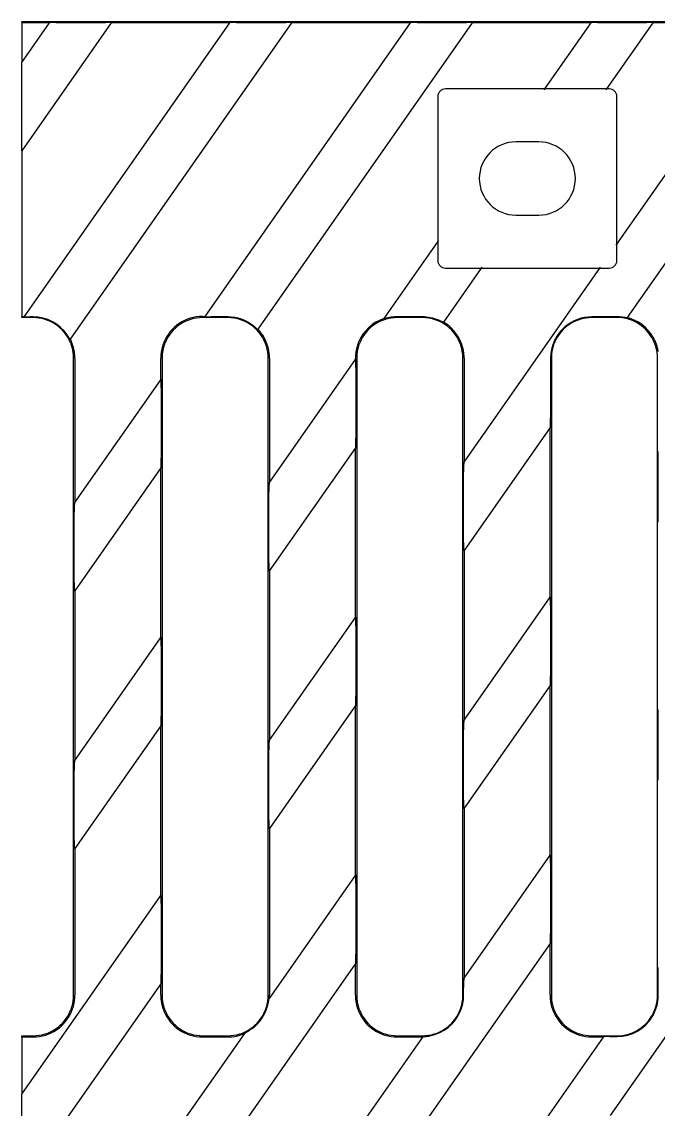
# Model space of a CAD drawing. Header units: millimetres. Extents: x 29006 to 29645, y 5570 to 5801.
# Drawn here: x 29502.1 to 29514.69, y 5740.38 to 5761.89 of the extents above; entities that cross this region are included whole.
import ezdxf

# ---------------------------------------------------------------- set-up
doc = ezdxf.new("R2010")
doc.units = ezdxf.units.MM

msp = doc.modelspace()

# ---------------------------------------------------------------- linework, layer by layer
at = {"color": 0}
for p, q in [((29502.103, 5761.862), (29502.103, 5761.887)), ((29552.103, 5761.887), (29502.103, 5761.887)), ((29502.103, 5761.862), (29502.103, 5761.081)), ((29503.87, 5761.862), (29502.103, 5759.337)), ((29502.103, 5761.081), (29502.65, 5761.862)), ((29502.65, 5761.862), (29502.103, 5761.862)), ((29502.159, 5756.061), (29506.221, 5761.862)), ((29502.65, 5761.862), (29502.655, 5761.869)), ((29502.779, 5761.873), (29503.756, 5761.873)), ((29507.441, 5761.862), (29503.063, 5755.609)), ((29503.875, 5761.869), (29503.87, 5761.862)), ((29506.221, 5761.862), (29503.87, 5761.862)), ((29505.73, 5756.061), (29509.792, 5761.862)), ((29506.221, 5761.862), (29506.226, 5761.869)), ((29506.35, 5761.873), (29507.327, 5761.873)), ((29511.012, 5761.862), (29506.773, 5755.807)), ((29507.446, 5761.869), (29507.441, 5761.862)), ((29509.792, 5761.862), (29507.441, 5761.862)), ((29509.792, 5761.862), (29509.797, 5761.869)), ((29509.921, 5761.873), (29510.898, 5761.873)), ((29511.017, 5761.869), (29511.012, 5761.862)), ((29513.363, 5761.862), (29511.012, 5761.862)), ((29512.449, 5760.557), (29513.363, 5761.862)), ((29513.363, 5761.862), (29513.368, 5761.869)), ((29513.492, 5761.873), (29514.469, 5761.873)), ((29514.583, 5761.862), (29513.67, 5760.557)), ((29513.873, 5757.491), (29516.934, 5761.862)), ((29514.588, 5761.869), (29514.583, 5761.862)), ((29516.934, 5761.862), (29514.583, 5761.862)), ((29502.103, 5760.907), (29502.103, 5761.081)), ((29502.103, 5759.512), (29502.103, 5760.907)), ((29510.332, 5760.408), (29510.332, 5757.633)), ((29511.159, 5760.557), (29510.481, 5760.557)), ((29513.724, 5760.557), (29511.159, 5760.557)), ((29512.437, 5760.54), (29512.449, 5760.557)), ((29513.67, 5760.557), (29513.657, 5760.54)), ((29513.873, 5757.165), (29513.873, 5760.408)), ((29516.676, 5759.75), (29514.076, 5756.037)), ((29502.103, 5759.337), (29502.103, 5759.512)), ((29512.328, 5759.512), (29511.878, 5759.512)), ((29502.103, 5759.337), (29502.103, 5756.061)), ((29511.878, 5758.062), (29512.328, 5758.062)), ((29510.332, 5757.633), (29510.332, 5757.165)), ((29510.332, 5757.534), (29510.35, 5757.559)), ((29509.272, 5756.021), (29510.332, 5757.534)), ((29513.856, 5757.466), (29513.873, 5757.491)), ((29511.19, 5757.016), (29510.443, 5755.949)), ((29510.481, 5757.016), (29513.724, 5757.016)), ((29510.852, 5753.177), (29513.54, 5757.016)), ((29511.202, 5757.034), (29511.19, 5757.016)), ((29513.54, 5757.016), (29513.553, 5757.034)), ((29502.103, 5756.037), (29502.103, 5756.061)), ((29502.103, 5756.061), (29502.159, 5756.061)), ((29502.154, 5756.054), (29502.159, 5756.061)), ((29502.328, 5756.051), (29502.273, 5756.051)), ((29505.678, 5756.061), (29505.73, 5756.061)), ((29505.725, 5756.054), (29505.73, 5756.061)), ((29506.178, 5756.051), (29505.844, 5756.051)), ((29510.028, 5756.051), (29509.528, 5756.051)), ((29513.878, 5756.051), (29513.378, 5756.051)), ((29502.328, 5756.037), (29502.103, 5756.037)), ((29506.178, 5756.037), (29505.678, 5756.037)), ((29509.266, 5756.011), (29509.272, 5756.021)), ((29510.028, 5756.037), (29509.528, 5756.037)), ((29510.443, 5755.949), (29510.439, 5755.943)), ((29513.878, 5756.037), (29513.378, 5756.037)), ((29514.076, 5756.037), (29514.071, 5756.031)), ((29506.773, 5755.807), (29506.769, 5755.801)), ((29503.063, 5755.609), (29503.059, 5755.603)), ((29503.128, 5742.637), (29503.128, 5755.237)), ((29503.152, 5755.237), (29503.152, 5752.38)), ((29504.853, 5754.809), (29504.853, 5755.237)), ((29504.878, 5755.237), (29504.878, 5742.637)), ((29506.978, 5742.637), (29506.978, 5755.237)), ((29507.002, 5755.237), (29507.002, 5752.779)), ((29507.002, 5752.779), (29508.703, 5755.207)), ((29508.703, 5755.207), (29508.703, 5755.237)), ((29508.703, 5755.207), (29508.71, 5755.217)), ((29508.728, 5755.237), (29508.728, 5742.637)), ((29510.828, 5742.637), (29510.828, 5755.237)), ((29510.852, 5755.237), (29510.852, 5753.177)), ((29512.563, 5755.237), (29512.563, 5754.052)), ((29512.578, 5755.237), (29512.578, 5742.637)), ((29514.678, 5742.637), (29514.678, 5755.237)), ((29508.713, 5755.048), (29508.713, 5753.653)), ((29503.152, 5752.38), (29504.853, 5754.809)), ((29504.853, 5754.809), (29504.86, 5754.819)), ((29504.863, 5754.65), (29504.863, 5753.255)), ((29512.553, 5753.862), (29510.852, 5751.434)), ((29512.56, 5753.872), (29512.553, 5753.862)), ((29512.553, 5750.506), (29512.553, 5753.862)), ((29508.71, 5753.474), (29508.703, 5753.464)), ((29508.703, 5753.464), (29507.002, 5751.035)), ((29508.703, 5750.108), (29508.703, 5753.464)), ((29514.692, 5751.992), (29514.692, 5753.387)), ((29504.853, 5753.066), (29503.152, 5750.637)), ((29504.86, 5753.076), (29504.853, 5753.066)), ((29504.853, 5749.709), (29504.853, 5753.066)), ((29510.845, 5753.167), (29510.852, 5753.177)), ((29510.842, 5751.593), (29510.842, 5752.988)), ((29506.995, 5752.769), (29507.002, 5752.779)), ((29506.992, 5751.195), (29506.992, 5752.589)), ((29503.142, 5750.796), (29503.142, 5752.191)), ((29503.145, 5752.37), (29503.152, 5752.38)), ((29510.852, 5751.434), (29510.845, 5751.424)), ((29510.852, 5751.434), (29510.852, 5748.077)), ((29507.002, 5751.035), (29506.995, 5751.025)), ((29507.002, 5751.035), (29507.002, 5747.679)), ((29503.152, 5750.637), (29503.145, 5750.627)), ((29503.152, 5750.637), (29503.152, 5747.28)), ((29510.852, 5748.077), (29512.553, 5750.506)), ((29512.553, 5750.506), (29512.56, 5750.516)), ((29512.563, 5750.347), (29512.563, 5748.952)), ((29507.002, 5747.679), (29508.703, 5750.108)), ((29508.703, 5750.108), (29508.71, 5750.118)), ((29508.713, 5749.948), (29508.713, 5748.553)), ((29503.152, 5747.28), (29504.853, 5749.709)), ((29504.853, 5749.709), (29504.86, 5749.719)), ((29504.863, 5749.55), (29504.863, 5748.155)), ((29512.553, 5748.763), (29510.852, 5746.334)), ((29512.56, 5748.773), (29512.553, 5748.763)), ((29512.553, 5745.406), (29512.553, 5748.763)), ((29508.703, 5748.364), (29507.002, 5745.935)), ((29508.71, 5748.374), (29508.703, 5748.364)), ((29508.703, 5745.008), (29508.703, 5748.364)), ((29514.692, 5746.892), (29514.692, 5748.287)), ((29504.853, 5747.966), (29503.152, 5745.537)), ((29504.86, 5747.976), (29504.853, 5747.966)), ((29504.853, 5744.609), (29504.853, 5747.966)), ((29510.842, 5746.493), (29510.842, 5747.888)), ((29510.845, 5748.067), (29510.852, 5748.077)), ((29506.995, 5747.669), (29507.002, 5747.679)), ((29506.992, 5746.095), (29506.992, 5747.489)), ((29503.145, 5747.27), (29503.152, 5747.28)), ((29503.142, 5745.696), (29503.142, 5747.091)), ((29510.852, 5746.334), (29510.845, 5746.324)), ((29510.852, 5746.334), (29510.852, 5742.977)), ((29507.002, 5745.935), (29506.995, 5745.925)), ((29507.002, 5745.935), (29507.002, 5742.637)), ((29503.152, 5745.537), (29503.145, 5745.527)), ((29503.152, 5745.537), (29503.152, 5742.637)), ((29510.852, 5742.977), (29512.553, 5745.406)), ((29512.553, 5745.406), (29512.56, 5745.416)), ((29512.563, 5745.247), (29512.563, 5743.852)), ((29507, 5742.576), (29508.703, 5745.008)), ((29508.703, 5745.008), (29508.71, 5745.018)), ((29508.713, 5744.848), (29508.713, 5743.453)), ((29502.103, 5740.681), (29504.853, 5744.609)), ((29504.853, 5744.609), (29504.86, 5744.619)), ((29504.863, 5744.45), (29504.863, 5743.055)), ((29516.402, 5744.06), (29513.742, 5740.261)), ((29512.553, 5743.663), (29510.163, 5740.25)), ((29512.56, 5743.673), (29512.553, 5743.663)), ((29512.553, 5742.637), (29512.553, 5743.663)), ((29508.703, 5743.264), (29506.541, 5740.177)), ((29508.71, 5743.274), (29508.703, 5743.264)), ((29508.703, 5742.637), (29508.703, 5743.264)), ((29514.692, 5742.637), (29514.692, 5743.187)), ((29510.845, 5742.967), (29510.852, 5742.977)), ((29504.853, 5742.866), (29502.88, 5740.048)), ((29504.86, 5742.876), (29504.853, 5742.866)), ((29504.853, 5742.637), (29504.853, 5742.866)), ((29510.842, 5742.637), (29510.842, 5742.788)), ((29506.992, 5742.564), (29507, 5742.576)), ((29505.323, 5740.181), (29506.517, 5741.885)), ((29506.517, 5741.885), (29506.524, 5741.896)), ((29502.103, 5741.812), (29502.103, 5741.837)), ((29502.103, 5741.837), (29502.328, 5741.837)), ((29502.103, 5741.812), (29502.103, 5740.681)), ((29502.328, 5741.812), (29502.103, 5741.812)), ((29505.678, 5741.837), (29506.178, 5741.837)), ((29506.178, 5741.812), (29505.678, 5741.812)), ((29507.002, 5737.479), (29510.037, 5741.812)), ((29509.528, 5741.837), (29510.028, 5741.837)), ((29510.028, 5741.812), (29509.528, 5741.812)), ((29510.037, 5741.812), (29510.042, 5741.819)), ((29510.852, 5737.877), (29513.608, 5741.812)), ((29513.378, 5741.837), (29513.878, 5741.837)), ((29513.608, 5741.812), (29513.378, 5741.812)), ((29513.608, 5741.812), (29513.612, 5741.819)), ((29513.737, 5741.823), (29513.878, 5741.823)), ((29502.103, 5740.507), (29502.103, 5740.681)), ((29502.103, 5740.251), (29502.103, 5740.507))]:
    msp.add_line(p, q, dxfattribs=at)
at = {"color": 0, "flags": 128}
for points in [[(29506.769, 5755.801), (29506.768, 5755.801), (29506.768, 5755.802), (29506.767, 5755.802), (29506.766, 5755.803), (29506.764, 5755.804), (29506.762, 5755.806), (29506.76, 5755.808), (29506.758, 5755.81), (29506.755, 5755.812), (29506.753, 5755.815), (29506.749, 5755.818), (29506.746, 5755.821), (29506.743, 5755.824), (29506.739, 5755.827), (29506.735, 5755.831), (29506.731, 5755.834), (29506.726, 5755.838), (29506.722, 5755.842), (29506.717, 5755.846), (29506.712, 5755.851), (29506.707, 5755.855), (29506.702, 5755.859), (29506.697, 5755.863), (29506.693, 5755.867)], [(29509.409, 5756.042), (29509.402, 5756.041), (29509.394, 5756.04), (29509.385, 5756.038), (29509.377, 5756.037), (29509.369, 5756.035), (29509.361, 5756.034), (29509.353, 5756.032), (29509.345, 5756.03), (29509.338, 5756.029), (29509.33, 5756.027), (29509.323, 5756.025), (29509.316, 5756.024), (29509.31, 5756.022), (29509.303, 5756.02), (29509.297, 5756.019), (29509.291, 5756.017), (29509.286, 5756.016), (29509.281, 5756.014), (29509.276, 5756.013), (29509.272, 5756.012), (29509.269, 5756.011), (29509.267, 5756.011), (29509.266, 5756.011), (29509.266, 5756.011)], [(29510.439, 5755.943), (29510.439, 5755.943), (29510.438, 5755.943), (29510.437, 5755.944), (29510.435, 5755.944), (29510.434, 5755.945), (29510.431, 5755.946), (29510.429, 5755.947), (29510.426, 5755.948), (29510.423, 5755.95), (29510.419, 5755.952), (29510.415, 5755.954), (29510.412, 5755.956), (29510.407, 5755.958), (29510.403, 5755.96), (29510.398, 5755.962), (29510.393, 5755.965), (29510.387, 5755.967), (29510.382, 5755.97), (29510.376, 5755.972), (29510.37, 5755.975), (29510.364, 5755.978), (29510.358, 5755.98), (29510.352, 5755.983), (29510.347, 5755.986)], [(29512.851, 5755.857), (29512.841, 5755.848), (29512.83, 5755.839), (29512.819, 5755.829), (29512.809, 5755.819), (29512.798, 5755.808), (29512.787, 5755.797), (29512.776, 5755.785), (29512.766, 5755.773), (29512.755, 5755.761), (29512.744, 5755.748), (29512.734, 5755.735), (29512.723, 5755.721), (29512.713, 5755.706), (29512.702, 5755.691), (29512.692, 5755.676), (29512.683, 5755.661), (29512.674, 5755.646), (29512.666, 5755.631), (29512.658, 5755.617), (29512.65, 5755.602), (29512.643, 5755.588), (29512.637, 5755.574), (29512.63, 5755.559), (29512.625, 5755.546)], [(29514.071, 5756.031), (29514.071, 5756.031), (29514.07, 5756.031), (29514.069, 5756.031), (29514.067, 5756.031), (29514.064, 5756.031), (29514.062, 5756.032), (29514.058, 5756.032), (29514.055, 5756.033), (29514.051, 5756.034), (29514.046, 5756.034), (29514.042, 5756.035), (29514.037, 5756.036), (29514.031, 5756.037), (29514.026, 5756.038), (29514.02, 5756.039), (29514.014, 5756.04), (29514.007, 5756.041), (29514.001, 5756.041), (29513.994, 5756.042), (29513.987, 5756.043), (29513.98, 5756.044), (29513.974, 5756.045), (29513.967, 5756.046), (29513.96, 5756.046)], [(29503.059, 5755.603), (29503.058, 5755.603), (29503.058, 5755.603), (29503.057, 5755.604), (29503.056, 5755.606), (29503.055, 5755.607), (29503.053, 5755.61), (29503.052, 5755.612), (29503.05, 5755.615), (29503.048, 5755.619), (29503.046, 5755.623), (29503.043, 5755.627), (29503.041, 5755.631), (29503.038, 5755.635), (29503.036, 5755.64), (29503.033, 5755.645), (29503.029, 5755.65), (29503.026, 5755.655), (29503.023, 5755.661), (29503.019, 5755.666), (29503.016, 5755.672), (29503.012, 5755.678), (29503.008, 5755.683), (29503.004, 5755.689), (29503.001, 5755.694)], [(29514.678, 5755.237), (29514.677, 5755.254), (29514.677, 5755.271), (29514.676, 5755.288), (29514.675, 5755.306), (29514.673, 5755.323), (29514.671, 5755.341), (29514.668, 5755.359), (29514.665, 5755.376), (29514.662, 5755.394), (29514.658, 5755.412), (29514.654, 5755.429), (29514.649, 5755.447), (29514.645, 5755.464), (29514.639, 5755.482), (29514.633, 5755.499), (29514.627, 5755.516), (29514.621, 5755.533), (29514.614, 5755.55), (29514.607, 5755.566), (29514.599, 5755.583), (29514.591, 5755.599), (29514.583, 5755.614), (29514.574, 5755.63), (29514.565, 5755.645)], [(29514.693, 5755.365), (29514.69, 5755.383), (29514.686, 5755.401), (29514.682, 5755.419), (29514.678, 5755.437), (29514.673, 5755.455), (29514.668, 5755.473), (29514.662, 5755.49), (29514.657, 5755.508), (29514.65, 5755.525), (29514.644, 5755.542), (29514.637, 5755.559), (29514.629, 5755.576), (29514.621, 5755.593), (29514.613, 5755.609), (29514.605, 5755.626), (29514.596, 5755.642), (29514.586, 5755.658)], [(29503.128, 5755.237), (29503.128, 5755.249), (29503.127, 5755.261), (29503.127, 5755.274), (29503.126, 5755.287), (29503.125, 5755.299), (29503.124, 5755.312), (29503.123, 5755.325), (29503.121, 5755.338), (29503.119, 5755.35), (29503.117, 5755.363), (29503.115, 5755.376), (29503.113, 5755.389), (29503.11, 5755.402), (29503.107, 5755.415), (29503.104, 5755.428), (29503.101, 5755.44), (29503.098, 5755.453), (29503.094, 5755.466), (29503.09, 5755.479), (29503.086, 5755.491), (29503.082, 5755.504), (29503.077, 5755.516), (29503.073, 5755.528), (29503.068, 5755.54)], [(29503.152, 5755.237), (29503.152, 5755.25), (29503.152, 5755.263), (29503.151, 5755.277), (29503.151, 5755.29), (29503.15, 5755.303), (29503.148, 5755.317), (29503.147, 5755.33), (29503.145, 5755.343), (29503.143, 5755.357), (29503.141, 5755.37), (29503.139, 5755.383), (29503.137, 5755.396), (29503.134, 5755.409), (29503.131, 5755.422), (29503.128, 5755.435), (29503.125, 5755.448), (29503.121, 5755.461), (29503.117, 5755.474), (29503.113, 5755.487), (29503.109, 5755.499), (29503.105, 5755.512), (29503.1, 5755.525), (29503.095, 5755.537), (29503.09, 5755.55)], [(29504.915, 5755.55), (29504.91, 5755.537), (29504.905, 5755.525), (29504.901, 5755.512), (29504.896, 5755.499), (29504.892, 5755.487), (29504.888, 5755.474), (29504.884, 5755.461), (29504.881, 5755.448), (29504.877, 5755.435), (29504.874, 5755.422), (29504.871, 5755.409), (29504.869, 5755.396), (29504.866, 5755.383), (29504.864, 5755.37), (29504.862, 5755.357), (29504.86, 5755.343), (29504.858, 5755.33), (29504.857, 5755.317), (29504.856, 5755.303), (29504.855, 5755.29), (29504.854, 5755.277), (29504.853, 5755.263), (29504.853, 5755.25), (29504.853, 5755.237)], [(29504.938, 5755.54), (29504.933, 5755.528), (29504.928, 5755.516), (29504.923, 5755.504), (29504.919, 5755.491), (29504.915, 5755.479), (29504.911, 5755.466), (29504.908, 5755.453), (29504.904, 5755.44), (29504.901, 5755.428), (29504.898, 5755.415), (29504.895, 5755.402), (29504.892, 5755.389), (29504.89, 5755.376), (29504.888, 5755.363), (29504.886, 5755.35), (29504.884, 5755.338), (29504.883, 5755.325), (29504.881, 5755.312), (29504.88, 5755.299), (29504.879, 5755.287), (29504.879, 5755.274), (29504.878, 5755.261), (29504.878, 5755.249), (29504.878, 5755.237)], [(29506.978, 5755.237), (29506.978, 5755.249), (29506.977, 5755.261), (29506.977, 5755.274), (29506.976, 5755.287), (29506.975, 5755.299), (29506.974, 5755.312), (29506.973, 5755.325), (29506.971, 5755.338), (29506.969, 5755.35), (29506.967, 5755.363), (29506.965, 5755.376), (29506.963, 5755.389), (29506.96, 5755.402), (29506.957, 5755.415), (29506.954, 5755.428), (29506.951, 5755.44), (29506.948, 5755.453), (29506.944, 5755.466), (29506.94, 5755.479), (29506.936, 5755.491), (29506.932, 5755.504), (29506.927, 5755.516), (29506.923, 5755.528), (29506.918, 5755.54)], [(29507.002, 5755.237), (29507.002, 5755.25), (29507.002, 5755.263), (29507.001, 5755.277), (29507.001, 5755.29), (29507, 5755.303), (29506.998, 5755.317), (29506.997, 5755.33), (29506.995, 5755.343), (29506.993, 5755.357), (29506.991, 5755.37), (29506.989, 5755.383), (29506.987, 5755.396), (29506.984, 5755.409), (29506.981, 5755.422), (29506.978, 5755.435), (29506.975, 5755.448), (29506.971, 5755.461), (29506.967, 5755.474), (29506.963, 5755.487), (29506.959, 5755.499), (29506.955, 5755.512), (29506.95, 5755.525), (29506.945, 5755.537), (29506.94, 5755.55)], [(29508.765, 5755.55), (29508.76, 5755.537), (29508.755, 5755.525), (29508.751, 5755.512), (29508.746, 5755.499), (29508.742, 5755.487), (29508.738, 5755.474), (29508.734, 5755.461), (29508.731, 5755.448), (29508.727, 5755.435), (29508.724, 5755.422), (29508.721, 5755.409), (29508.719, 5755.396), (29508.716, 5755.383), (29508.714, 5755.37), (29508.712, 5755.357), (29508.71, 5755.343), (29508.708, 5755.33), (29508.707, 5755.317), (29508.706, 5755.303), (29508.705, 5755.29), (29508.704, 5755.277), (29508.703, 5755.263), (29508.703, 5755.25), (29508.703, 5755.237)], [(29508.788, 5755.54), (29508.783, 5755.528), (29508.778, 5755.516), (29508.773, 5755.504), (29508.769, 5755.491), (29508.765, 5755.479), (29508.761, 5755.466), (29508.758, 5755.453), (29508.754, 5755.44), (29508.751, 5755.428), (29508.748, 5755.415), (29508.745, 5755.402), (29508.742, 5755.389), (29508.74, 5755.376), (29508.738, 5755.363), (29508.736, 5755.35), (29508.734, 5755.338), (29508.733, 5755.325), (29508.731, 5755.312), (29508.73, 5755.299), (29508.729, 5755.287), (29508.729, 5755.274), (29508.728, 5755.261), (29508.728, 5755.249), (29508.728, 5755.237)], [(29510.828, 5755.237), (29510.828, 5755.249), (29510.827, 5755.261), (29510.827, 5755.274), (29510.826, 5755.287), (29510.825, 5755.299), (29510.824, 5755.312), (29510.823, 5755.325), (29510.821, 5755.338), (29510.819, 5755.35), (29510.817, 5755.363), (29510.815, 5755.376), (29510.813, 5755.389), (29510.81, 5755.402), (29510.807, 5755.415), (29510.804, 5755.428), (29510.801, 5755.44), (29510.798, 5755.453), (29510.794, 5755.466), (29510.79, 5755.479), (29510.786, 5755.491), (29510.782, 5755.504), (29510.777, 5755.516), (29510.773, 5755.528), (29510.768, 5755.54)], [(29510.852, 5755.237), (29510.852, 5755.25), (29510.852, 5755.263), (29510.851, 5755.277), (29510.851, 5755.29), (29510.85, 5755.303), (29510.848, 5755.317), (29510.847, 5755.33), (29510.845, 5755.343), (29510.843, 5755.357), (29510.841, 5755.37), (29510.839, 5755.383), (29510.837, 5755.396), (29510.834, 5755.409), (29510.831, 5755.422), (29510.828, 5755.435), (29510.825, 5755.448), (29510.821, 5755.461), (29510.817, 5755.474), (29510.813, 5755.487), (29510.809, 5755.499), (29510.805, 5755.512), (29510.8, 5755.525), (29510.795, 5755.537), (29510.79, 5755.55)], [(29512.614, 5755.519), (29512.61, 5755.508), (29512.606, 5755.496), (29512.602, 5755.485), (29512.599, 5755.473), (29512.595, 5755.462), (29512.592, 5755.45), (29512.589, 5755.439), (29512.586, 5755.427), (29512.583, 5755.415), (29512.581, 5755.404), (29512.579, 5755.392), (29512.576, 5755.38), (29512.574, 5755.368), (29512.572, 5755.356), (29512.571, 5755.344), (29512.569, 5755.333), (29512.568, 5755.321), (29512.567, 5755.309), (29512.566, 5755.297), (29512.565, 5755.285), (29512.564, 5755.273), (29512.564, 5755.261), (29512.564, 5755.249), (29512.563, 5755.237)], [(29512.638, 5755.54), (29512.633, 5755.528), (29512.628, 5755.516), (29512.623, 5755.504), (29512.619, 5755.491), (29512.615, 5755.479), (29512.611, 5755.466), (29512.608, 5755.453), (29512.604, 5755.44), (29512.601, 5755.428), (29512.598, 5755.415), (29512.595, 5755.402), (29512.592, 5755.389), (29512.59, 5755.376), (29512.588, 5755.363), (29512.586, 5755.35), (29512.584, 5755.338), (29512.583, 5755.325), (29512.581, 5755.312), (29512.58, 5755.299), (29512.579, 5755.287), (29512.579, 5755.274), (29512.578, 5755.261), (29512.578, 5755.249), (29512.578, 5755.237)], [(29512.625, 5755.546), (29512.624, 5755.545), (29512.624, 5755.543), (29512.623, 5755.542), (29512.623, 5755.541), (29512.622, 5755.54), (29512.622, 5755.539), (29512.621, 5755.538), (29512.621, 5755.537), (29512.621, 5755.536), (29512.62, 5755.534), (29512.62, 5755.533), (29512.619, 5755.532), (29512.619, 5755.531), (29512.618, 5755.53), (29512.618, 5755.529), (29512.618, 5755.528), (29512.617, 5755.527), (29512.617, 5755.526), (29512.616, 5755.524), (29512.616, 5755.523), (29512.615, 5755.522), (29512.615, 5755.521), (29512.615, 5755.52), (29512.614, 5755.519)], [(29503.068, 5742.333), (29503.073, 5742.345), (29503.077, 5742.357), (29503.082, 5742.37), (29503.086, 5742.382), (29503.09, 5742.395), (29503.094, 5742.407), (29503.098, 5742.42), (29503.101, 5742.433), (29503.104, 5742.446), (29503.107, 5742.458), (29503.11, 5742.471), (29503.113, 5742.484), (29503.115, 5742.497), (29503.117, 5742.51), (29503.119, 5742.523), (29503.121, 5742.536), (29503.123, 5742.548), (29503.124, 5742.561), (29503.125, 5742.574), (29503.126, 5742.587), (29503.127, 5742.599), (29503.127, 5742.612), (29503.128, 5742.624), (29503.128, 5742.637)], [(29503.09, 5742.324), (29503.095, 5742.336), (29503.1, 5742.349), (29503.105, 5742.361), (29503.109, 5742.374), (29503.113, 5742.386), (29503.117, 5742.399), (29503.121, 5742.412), (29503.125, 5742.425), (29503.128, 5742.438), (29503.131, 5742.451), (29503.134, 5742.464), (29503.137, 5742.477), (29503.139, 5742.49), (29503.141, 5742.503), (29503.143, 5742.517), (29503.145, 5742.53), (29503.147, 5742.543), (29503.148, 5742.556), (29503.15, 5742.57), (29503.151, 5742.583), (29503.151, 5742.596), (29503.152, 5742.61), (29503.152, 5742.623), (29503.152, 5742.637)], [(29504.853, 5742.637), (29504.853, 5742.623), (29504.853, 5742.61), (29504.854, 5742.596), (29504.855, 5742.583), (29504.856, 5742.57), (29504.857, 5742.556), (29504.858, 5742.543), (29504.86, 5742.53), (29504.862, 5742.517), (29504.864, 5742.503), (29504.866, 5742.49), (29504.869, 5742.477), (29504.871, 5742.464), (29504.874, 5742.451), (29504.877, 5742.438), (29504.881, 5742.425), (29504.884, 5742.412), (29504.888, 5742.399), (29504.892, 5742.386), (29504.896, 5742.374), (29504.901, 5742.361), (29504.905, 5742.349), (29504.91, 5742.336), (29504.915, 5742.324)], [(29504.878, 5742.637), (29504.878, 5742.624), (29504.878, 5742.612), (29504.879, 5742.599), (29504.879, 5742.587), (29504.88, 5742.574), (29504.881, 5742.561), (29504.883, 5742.548), (29504.884, 5742.536), (29504.886, 5742.523), (29504.888, 5742.51), (29504.89, 5742.497), (29504.892, 5742.484), (29504.895, 5742.471), (29504.898, 5742.458), (29504.901, 5742.446), (29504.904, 5742.433), (29504.908, 5742.42), (29504.911, 5742.407), (29504.915, 5742.395), (29504.919, 5742.382), (29504.923, 5742.37), (29504.928, 5742.357), (29504.933, 5742.345), (29504.938, 5742.333)], [(29506.918, 5742.333), (29506.923, 5742.345), (29506.927, 5742.357), (29506.932, 5742.37), (29506.936, 5742.382), (29506.94, 5742.395), (29506.944, 5742.407), (29506.948, 5742.42), (29506.951, 5742.433), (29506.954, 5742.446), (29506.957, 5742.458), (29506.96, 5742.471), (29506.963, 5742.484), (29506.965, 5742.497), (29506.967, 5742.51), (29506.969, 5742.523), (29506.971, 5742.536), (29506.973, 5742.548), (29506.974, 5742.561), (29506.975, 5742.574), (29506.976, 5742.587), (29506.977, 5742.599), (29506.977, 5742.612), (29506.978, 5742.624), (29506.978, 5742.637)], [(29506.931, 5742.328), (29506.936, 5742.341), (29506.941, 5742.354), (29506.946, 5742.367), (29506.95, 5742.38), (29506.954, 5742.393), (29506.959, 5742.406), (29506.962, 5742.419), (29506.966, 5742.432), (29506.969, 5742.444), (29506.972, 5742.456), (29506.975, 5742.467), (29506.977, 5742.478), (29506.979, 5742.488), (29506.981, 5742.497), (29506.982, 5742.507), (29506.984, 5742.516), (29506.986, 5742.525), (29506.987, 5742.533), (29506.988, 5742.541), (29506.989, 5742.548), (29506.99, 5742.554), (29506.991, 5742.559), (29506.992, 5742.563), (29506.992, 5742.564)], [(29507, 5742.576), (29507, 5742.578), (29507, 5742.581), (29507.001, 5742.583), (29507.001, 5742.586), (29507.001, 5742.588), (29507.001, 5742.591), (29507.001, 5742.593), (29507.001, 5742.596), (29507.001, 5742.598), (29507.002, 5742.601), (29507.002, 5742.603), (29507.002, 5742.606), (29507.002, 5742.609), (29507.002, 5742.611), (29507.002, 5742.614), (29507.002, 5742.616), (29507.002, 5742.619), (29507.002, 5742.621), (29507.002, 5742.624), (29507.002, 5742.626), (29507.002, 5742.629), (29507.002, 5742.632), (29507.002, 5742.634), (29507.002, 5742.637)], [(29508.703, 5742.637), (29508.703, 5742.623), (29508.703, 5742.61), (29508.704, 5742.596), (29508.705, 5742.583), (29508.706, 5742.57), (29508.707, 5742.556), (29508.708, 5742.543), (29508.71, 5742.53), (29508.712, 5742.517), (29508.714, 5742.503), (29508.716, 5742.49), (29508.719, 5742.477), (29508.721, 5742.464), (29508.724, 5742.451), (29508.727, 5742.438), (29508.731, 5742.425), (29508.734, 5742.412), (29508.738, 5742.399), (29508.742, 5742.386), (29508.746, 5742.374), (29508.751, 5742.361), (29508.755, 5742.349), (29508.76, 5742.336), (29508.765, 5742.324)], [(29508.728, 5742.637), (29508.728, 5742.624), (29508.728, 5742.612), (29508.729, 5742.599), (29508.729, 5742.587), (29508.73, 5742.574), (29508.731, 5742.561), (29508.733, 5742.548), (29508.734, 5742.536), (29508.736, 5742.523), (29508.738, 5742.51), (29508.74, 5742.497), (29508.742, 5742.484), (29508.745, 5742.471), (29508.748, 5742.458), (29508.751, 5742.446), (29508.754, 5742.433), (29508.758, 5742.42), (29508.761, 5742.407), (29508.765, 5742.395), (29508.769, 5742.382), (29508.773, 5742.37), (29508.778, 5742.357), (29508.783, 5742.345), (29508.788, 5742.333)], [(29510.768, 5742.333), (29510.773, 5742.345), (29510.777, 5742.357), (29510.782, 5742.37), (29510.786, 5742.382), (29510.79, 5742.395), (29510.794, 5742.407), (29510.798, 5742.42), (29510.801, 5742.433), (29510.804, 5742.446), (29510.807, 5742.458), (29510.81, 5742.471), (29510.813, 5742.484), (29510.815, 5742.497), (29510.817, 5742.51), (29510.819, 5742.523), (29510.821, 5742.536), (29510.823, 5742.548), (29510.824, 5742.561), (29510.825, 5742.574), (29510.826, 5742.587), (29510.827, 5742.599), (29510.827, 5742.612), (29510.828, 5742.624), (29510.828, 5742.637)], [(29510.781, 5742.328), (29510.786, 5742.34), (29510.79, 5742.352), (29510.795, 5742.365), (29510.799, 5742.377), (29510.803, 5742.39), (29510.807, 5742.402), (29510.811, 5742.415), (29510.814, 5742.428), (29510.818, 5742.44), (29510.821, 5742.453), (29510.824, 5742.466), (29510.826, 5742.479), (29510.829, 5742.492), (29510.831, 5742.505), (29510.833, 5742.518), (29510.835, 5742.531), (29510.837, 5742.544), (29510.838, 5742.558), (29510.839, 5742.571), (29510.84, 5742.584), (29510.841, 5742.597), (29510.841, 5742.61), (29510.842, 5742.623), (29510.842, 5742.637)], [(29512.553, 5742.637), (29512.553, 5742.623), (29512.553, 5742.61), (29512.554, 5742.596), (29512.555, 5742.583), (29512.556, 5742.57), (29512.557, 5742.556), (29512.558, 5742.543), (29512.56, 5742.53), (29512.562, 5742.517), (29512.564, 5742.503), (29512.566, 5742.49), (29512.569, 5742.477), (29512.571, 5742.464), (29512.574, 5742.451), (29512.577, 5742.438), (29512.581, 5742.425), (29512.584, 5742.412), (29512.588, 5742.399), (29512.592, 5742.386), (29512.596, 5742.374), (29512.601, 5742.361), (29512.605, 5742.349), (29512.61, 5742.336), (29512.615, 5742.324)], [(29512.578, 5742.637), (29512.578, 5742.624), (29512.578, 5742.612), (29512.579, 5742.599), (29512.579, 5742.587), (29512.58, 5742.574), (29512.581, 5742.561), (29512.583, 5742.548), (29512.584, 5742.536), (29512.586, 5742.523), (29512.588, 5742.51), (29512.59, 5742.497), (29512.592, 5742.484), (29512.595, 5742.471), (29512.598, 5742.458), (29512.601, 5742.446), (29512.604, 5742.433), (29512.608, 5742.42), (29512.611, 5742.407), (29512.615, 5742.395), (29512.619, 5742.382), (29512.623, 5742.37), (29512.628, 5742.357), (29512.633, 5742.345), (29512.638, 5742.333)], [(29514.565, 5742.228), (29514.574, 5742.243), (29514.583, 5742.259), (29514.591, 5742.275), (29514.599, 5742.291), (29514.607, 5742.307), (29514.614, 5742.324), (29514.621, 5742.34), (29514.627, 5742.357), (29514.633, 5742.374), (29514.639, 5742.391), (29514.645, 5742.409), (29514.649, 5742.426), (29514.654, 5742.444), (29514.658, 5742.461), (29514.662, 5742.479), (29514.665, 5742.497), (29514.668, 5742.514), (29514.671, 5742.532), (29514.673, 5742.55), (29514.675, 5742.567), (29514.676, 5742.585), (29514.677, 5742.602), (29514.677, 5742.62), (29514.678, 5742.637)], [(29514.577, 5742.221), (29514.587, 5742.237), (29514.595, 5742.253), (29514.604, 5742.269), (29514.612, 5742.285), (29514.62, 5742.302), (29514.627, 5742.318), (29514.634, 5742.335), (29514.64, 5742.352), (29514.647, 5742.369), (29514.652, 5742.386), (29514.658, 5742.404), (29514.663, 5742.421), (29514.668, 5742.439), (29514.672, 5742.456), (29514.676, 5742.474), (29514.679, 5742.492), (29514.682, 5742.51), (29514.685, 5742.528), (29514.687, 5742.546), (29514.689, 5742.564), (29514.691, 5742.582), (29514.692, 5742.6), (29514.692, 5742.618), (29514.692, 5742.637)], [(29506.893, 5742.248), (29506.895, 5742.252), (29506.897, 5742.255), (29506.899, 5742.259), (29506.9, 5742.262), (29506.902, 5742.265), (29506.904, 5742.269), (29506.905, 5742.272), (29506.907, 5742.275), (29506.909, 5742.279), (29506.91, 5742.282), (29506.912, 5742.285), (29506.914, 5742.289), (29506.915, 5742.292), (29506.917, 5742.295), (29506.918, 5742.299), (29506.92, 5742.302), (29506.921, 5742.305), (29506.923, 5742.308), (29506.924, 5742.312), (29506.925, 5742.315), (29506.927, 5742.318), (29506.928, 5742.321), (29506.929, 5742.324), (29506.931, 5742.328)], [(29506.524, 5741.896), (29506.526, 5741.898), (29506.53, 5741.9), (29506.535, 5741.902), (29506.541, 5741.906), (29506.549, 5741.91), (29506.557, 5741.914), (29506.565, 5741.919), (29506.574, 5741.924), (29506.584, 5741.93), (29506.594, 5741.936), (29506.605, 5741.943), (29506.617, 5741.951), (29506.63, 5741.959), (29506.643, 5741.968), (29506.656, 5741.978), (29506.67, 5741.988), (29506.684, 5741.999), (29506.698, 5742.01), (29506.712, 5742.023), (29506.727, 5742.036), (29506.741, 5742.049), (29506.756, 5742.064), (29506.772, 5742.08), (29506.787, 5742.097)], [(29510.042, 5741.819), (29510.042, 5741.82), (29510.043, 5741.82), (29510.045, 5741.82), (29510.048, 5741.82), (29510.051, 5741.821), (29510.055, 5741.821), (29510.06, 5741.822), (29510.064, 5741.822), (29510.07, 5741.822), (29510.075, 5741.823), (29510.081, 5741.823), (29510.087, 5741.824), (29510.094, 5741.825), (29510.101, 5741.825), (29510.108, 5741.826), (29510.115, 5741.827), (29510.122, 5741.828), (29510.13, 5741.829), (29510.138, 5741.83), (29510.145, 5741.831), (29510.153, 5741.832), (29510.161, 5741.834), (29510.168, 5741.835), (29510.175, 5741.836)]]:
    msp.add_lwpolyline(points, dxfattribs=at)
at = {"color": 0}
for centre, radius, start, end in [((29511.878, 5758.787), 0.725, 90, 270), ((29512.328, 5758.787), 0.725, 270, 90), ((29502.328, 5755.237), 0.814, 34.2235, 90), ((29505.678, 5755.237), 0.824, 90, 157.6903), ((29506.178, 5755.237), 0.814, 50.7593, 90), ((29509.528, 5755.237), 0.814, 90, 98.3525), ((29510.028, 5755.237), 0.814, 66.9367, 90), ((29513.378, 5755.237), 0.814, 90, 130.2987), ((29513.878, 5755.237), 0.814, 84.1834, 90), ((29502.328, 5755.237), 0.8, 22.3097, 90), ((29505.678, 5755.237), 0.8, 90, 157.6903), ((29506.178, 5755.237), 0.8, 22.3097, 90), ((29509.528, 5755.237), 0.824, 108.04, 157.6903), ((29509.528, 5755.237), 0.8, 90, 157.6903), ((29510.028, 5755.237), 0.8, 22.3097, 90), ((29510.028, 5755.237), 0.824, 22.3097, 59.7557), ((29513.378, 5755.237), 0.8, 90, 157.6903), ((29513.878, 5755.237), 0.8, 30.7101, 90), ((29513.878, 5755.237), 0.824, 30.7101, 76.1074), ((29506.178, 5755.237), 0.824, 22.3097, 43.7961), ((29502.328, 5755.237), 0.824, 22.3097, 26.8677), ((29502.328, 5742.637), 0.8, 270, 337.6903), ((29502.328, 5742.637), 0.824, 270, 337.6903), ((29505.678, 5742.637), 0.824, 202.3097, 270), ((29505.678, 5742.637), 0.8, 202.3097, 270), ((29506.178, 5742.637), 0.8, 270, 337.6903), ((29509.528, 5742.637), 0.824, 202.3097, 270), ((29509.528, 5742.637), 0.8, 202.3097, 270), ((29510.028, 5742.637), 0.8, 270, 337.6903), ((29510.028, 5742.637), 0.814, 280.4595, 337.6903), ((29513.378, 5742.637), 0.824, 202.3097, 270), ((29513.378, 5742.637), 0.8, 202.3097, 270), ((29506.178, 5742.637), 0.814, 318.4795, 331.5205), ((29513.878, 5742.637), 0.8, 270, 329.2899), ((29513.878, 5742.637), 0.814, 270, 329.2899), ((29506.178, 5742.637), 0.824, 270, 294.2731), ((29510.028, 5742.637), 0.824, 270, 270.6198)]:
    msp.add_arc(centre, radius, start, end, dxfattribs=at)
for centre, major_axis, ratio, start_param, end_param in [((29502.777, 5761.869), (-0.122, 0), 0.028594, 4.692346, 6.263142), ((29503.753, 5761.869), (-0.122, 0), 0.028594, 3.121549, 4.692346), ((29506.348, 5761.869), (-0.122, 0), 0.028594, 4.692346, 6.263142), ((29507.324, 5761.869), (-0.122, 0), 0.028594, 3.121549, 4.692346), ((29509.919, 5761.869), (-0.122, 0), 0.028594, 4.692346, 6.263142), ((29510.895, 5761.869), (-0.122, 0), 0.028594, 3.121549, 4.692346), ((29513.49, 5761.869), (-0.122, 0), 0.028594, 4.692346, 6.263142), ((29514.466, 5761.869), (-0.122, 0), 0.028594, 3.121549, 4.692346), ((29510.483, 5760.407), (-0.107, 0.107), 0.992433, 5.501585, 7.064785), ((29513.723, 5760.407), (0.107, 0.107), 0.992433, 5.501585, 7.064785), ((29510.483, 5757.167), (-0.107, -0.107), 0.992433, 5.501585, 7.064785), ((29513.723, 5757.167), (0.107, -0.107), 0.992433, 5.501585, 7.064785), ((29502.276, 5756.054), (0.122, 0), 0.028594, 3.121549, 4.692346), ((29505.847, 5756.054), (0.122, 0), 0.028594, 3.121549, 4.692346), ((29508.71, 5755.043), (0, -0.174), 0.020013, 1.599405, 3.170202), ((29504.86, 5754.645), (0, -0.174), 0.020013, 1.599405, 3.170202), ((29512.56, 5754.047), (0, 0.174), 0.020013, 3.170202, 4.740998), ((29508.71, 5753.648), (0, 0.174), 0.020013, 3.170202, 4.740998), ((29504.86, 5753.25), (0, 0.174), 0.020013, 3.170202, 4.740998), ((29510.845, 5752.993), (0, 0.174), 0.020013, 0.028609, 1.599405), ((29506.995, 5752.594), (0, 0.174), 0.020013, 0.028609, 1.599405), ((29503.145, 5752.196), (0, 0.174), 0.020013, 0.028609, 1.599405), ((29510.845, 5751.598), (0, 0.174), 0.020013, 1.599405, 3.170202), ((29506.995, 5751.2), (0, 0.174), 0.020013, 1.599405, 3.170202), ((29503.145, 5750.801), (0, 0.174), 0.020013, 1.599405, 3.170202), ((29512.56, 5750.342), (0, -0.174), 0.020013, 1.599405, 3.170202), ((29508.71, 5749.943), (0, -0.174), 0.020013, 1.599405, 3.170202), ((29504.86, 5749.545), (0, -0.174), 0.020013, 1.599405, 3.170202), ((29512.56, 5748.947), (0, 0.174), 0.020013, 3.170202, 4.740998), ((29508.71, 5748.548), (0, 0.174), 0.020013, 3.170202, 4.740998), ((29504.86, 5748.15), (0, 0.174), 0.020013, 3.170202, 4.740998), ((29510.845, 5747.893), (0, 0.174), 0.020013, 0.028609, 1.599405), ((29506.995, 5747.494), (0, 0.174), 0.020013, 0.028609, 1.599405), ((29503.145, 5747.096), (0, 0.174), 0.020013, 0.028609, 1.599405), ((29510.845, 5746.498), (0, 0.174), 0.020013, 1.599405, 3.170202), ((29506.995, 5746.1), (0, 0.174), 0.020013, 1.599405, 3.170202), ((29503.145, 5745.701), (0, 0.174), 0.020013, 1.599405, 3.170202), ((29512.56, 5745.242), (0, -0.174), 0.020013, 1.599405, 3.170202), ((29508.71, 5744.843), (0, -0.174), 0.020013, 1.599405, 3.170202), ((29504.86, 5744.445), (0, -0.174), 0.020013, 1.599405, 3.170202), ((29512.56, 5743.847), (0, 0.174), 0.020013, 3.170202, 4.740998), ((29508.71, 5743.448), (0, 0.174), 0.020013, 3.170202, 4.740998), ((29504.86, 5743.05), (0, 0.174), 0.020013, 3.170202, 4.740998), ((29510.845, 5742.793), (0, 0.174), 0.020013, 0.028609, 1.599405), ((29513.735, 5741.819), (-0.122, 0), 0.028594, 4.692346, 6.263142)]:
    msp.add_ellipse(centre, major_axis=major_axis, ratio=ratio, start_param=start_param, end_param=end_param, dxfattribs=at)

doc.saveas('drawing.dxf')
